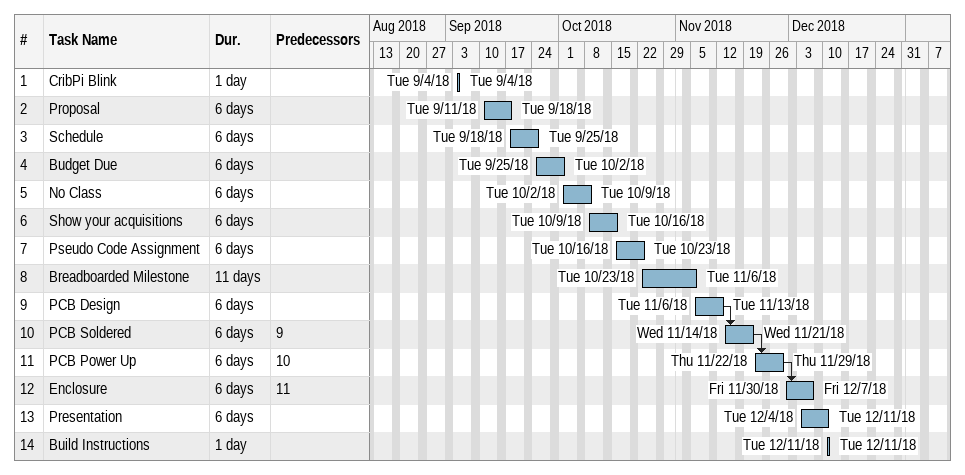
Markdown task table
| ID | Task | Duration | Start | Finish | Predecessors |
|---|---|---|---|---|---|
| 1 | CribPi Blink | 1d | 2018-09-04 | 2018-09-04 |  |
| 2 | Proposal | 6d | 2018-09-11 | 2018-09-18 |  |
| 3 | Schedule | 6d | 2018-09-18 | 2018-09-25 |  |
| 4 | Budget Due | 6d | 2018-09-25 | 2018-10-02 |  |
| 5 | No Class | 6d | 2018-10-02 | 2018-10-09 |  |
| 6 | Show your acquisitions | 6d | 2018-10-09 | 2018-10-16 |  |
| 7 | Pseudo Code Assignment | 6d | 2018-10-16 | 2018-10-23 |  |
| 8 | Breadboarded Milestone | 11d | 2018-10-23 | 2018-11-06 |  |
| 9 | PCB Design | 6d | 2018-11-06 | 2018-11-13 |  |
| 10 | PCB Soldered | 6d | 2018-11-14 | 2018-11-21 | 9 |
| 11 | PCB Power Up | 6d | 2018-11-22 | 2018-11-29 | 10 |
| 12 | Enclosure | 6d | 2018-11-30 | 2018-12-07 | 11 |
| 13 | Presentation | 6d | 2018-12-04 | 2018-12-11 |  |
| 14 | Build Instructions | 1d | 2018-12-11 | 2018-12-11 |  |
